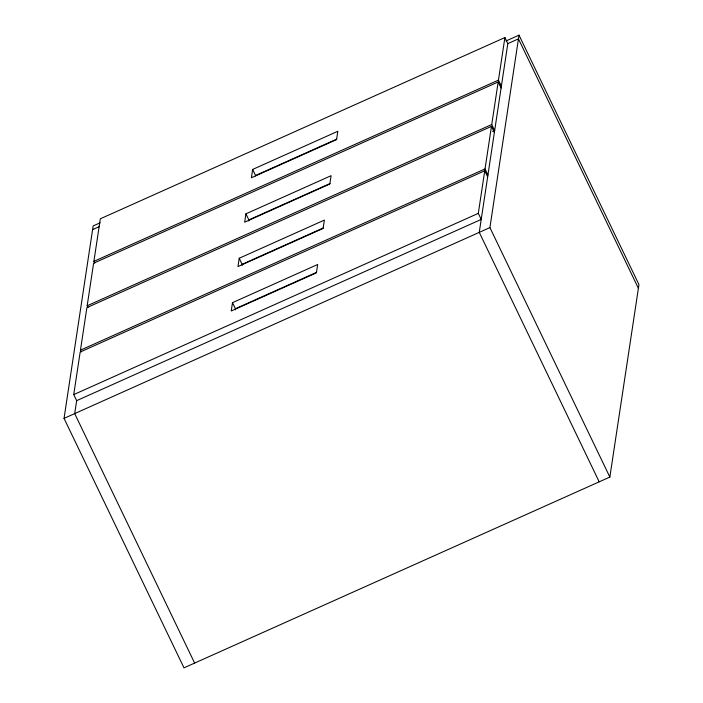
<?xml version="1.0" encoding="UTF-8"?>
<svg xmlns="http://www.w3.org/2000/svg" width="703" height="703" viewBox="0 0 703 703"><rect width="100%" height="100%" fill="white"/><g stroke="black" fill="none" stroke-linecap="round" stroke-linejoin="round"><path stroke-width="1.05" d="M505.993 40.985L519.016 35.15L638.957 284.618L609.853 477.065L183.984 667.85L64.043 418.382L93.148 225.935L100.169 222.789M194.634 663.078L74.694 413.61L76.653 400.657L73.736 394.594L80.177 352.036L484.745 170.785L487.662 176.848M81.284 351.913L80.45 350.182L86.891 307.624L491.459 126.382L494.376 132.445M88.007 307.51L87.172 305.77L93.604 263.212L498.181 81.97L501.09 88.033M94.72 263.098L93.886 261.367L100.327 218.8L504.895 37.558L507.812 43.621L479.261 232.368L599.202 481.836M232.5 302.659L231.234 310.99L316.412 272.834L317.668 264.504L232.5 302.659L235.408 308.722A11.766 1.547 65.9 0 0 235.47 309.795M239.213 258.256L237.957 266.578L323.125 228.422L324.382 220.092L239.213 258.256L242.131 264.319A11.766 1.547 65.9 0 0 242.192 265.391M245.927 213.844L244.67 222.166L329.839 184.01L331.104 175.688L245.927 213.844L248.844 219.907A11.766 1.547 65.9 0 0 248.906 220.979M252.649 169.432L251.384 177.762L336.561 139.598L337.818 131.276L252.649 169.432L255.558 175.495A11.766 1.547 65.9 0 0 255.549 175.943M76.653 400.657L481.221 219.415L478.312 213.352L484.745 170.785M487.944 175.003L485.026 168.94L491.459 126.382M492.654 131.487L494.657 130.591L491.74 124.528L498.181 81.97M501.371 86.179L498.462 80.116L504.895 37.558M609.853 477.065L489.912 227.596L519.016 35.15M92.594 229.635L99.369 226.603M507.812 43.621L518.454 38.85L638.394 288.318M255.558 175.495L336.728 139.132M93.886 261.367L498.462 80.116M248.844 219.907L330.006 183.545M87.172 305.77L491.74 124.528M242.131 264.319L323.292 227.957M80.45 350.182L485.026 168.94M235.408 308.722L316.578 272.369M73.736 394.594L478.312 213.352M64.043 418.382L489.912 227.596"/></g></svg>
